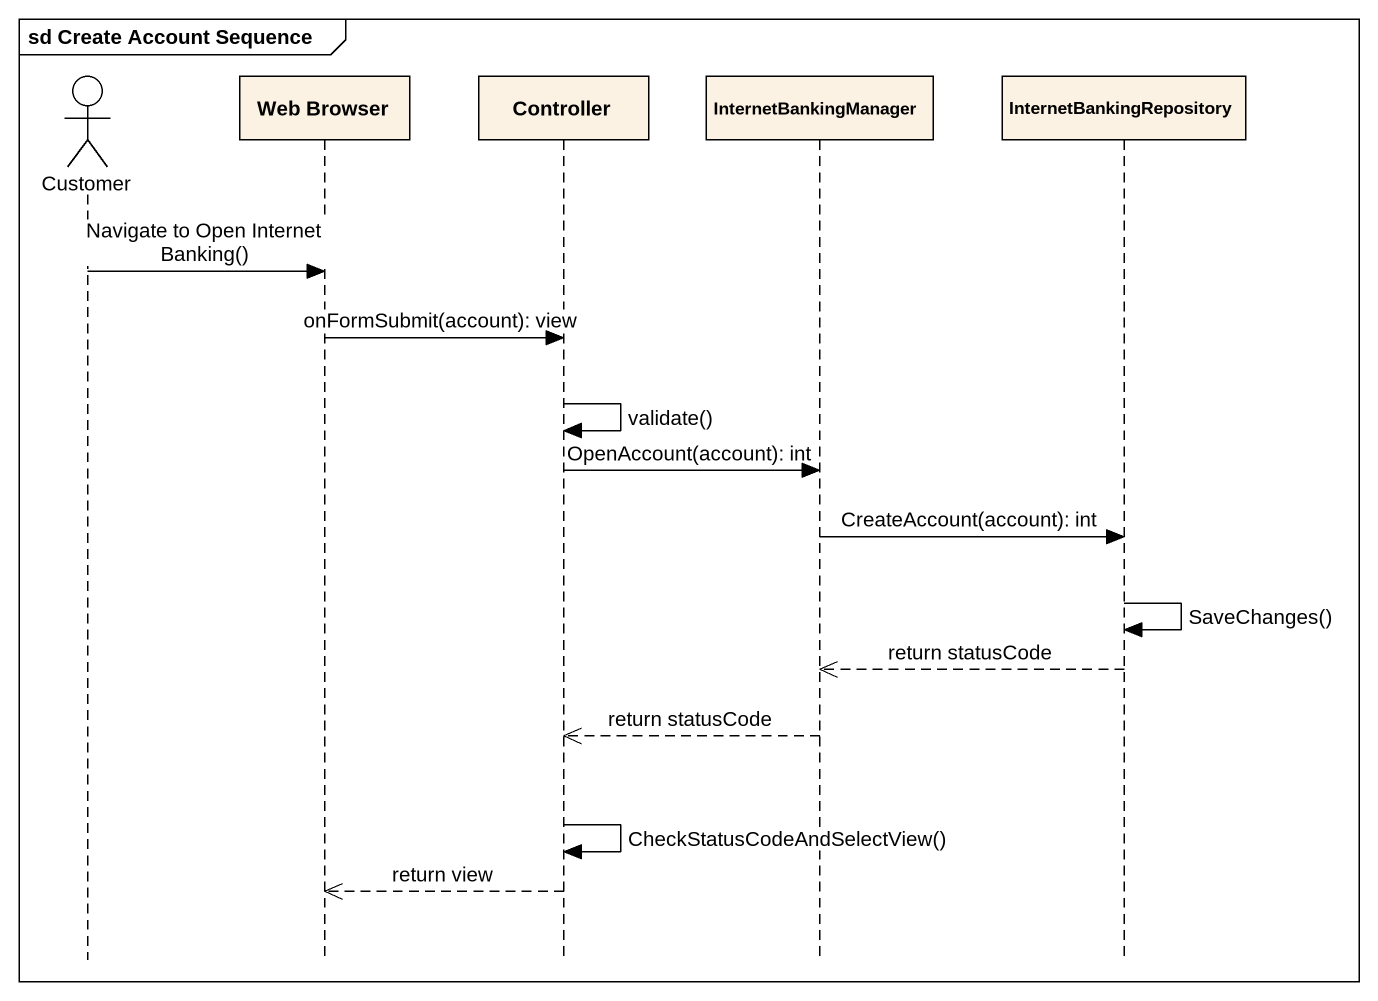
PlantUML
@startuml
mainframe sd Create Account Sequence
hide footbox
actor Customer
participant "Web Browser" as Web_Browser
participant Controller
participant InternetBankingManager
participant InternetBankingRepository

Customer -> Web_Browser : Navigate to Open Internet Banking()
Web_Browser -> Controller : onFormSubmit(account): view
Controller -> Controller : validate()
Controller -> InternetBankingManager : OpenAccount(account): int
InternetBankingManager -> InternetBankingRepository : CreateAccount(account): int
InternetBankingRepository -> InternetBankingRepository : SaveChanges()
InternetBankingRepository -->> InternetBankingManager : return statusCode
InternetBankingManager -->> Controller : return statusCode
Controller -> Controller : CheckStatusCodeAndSelectView()
Controller -->> Web_Browser : return view
@enduml
